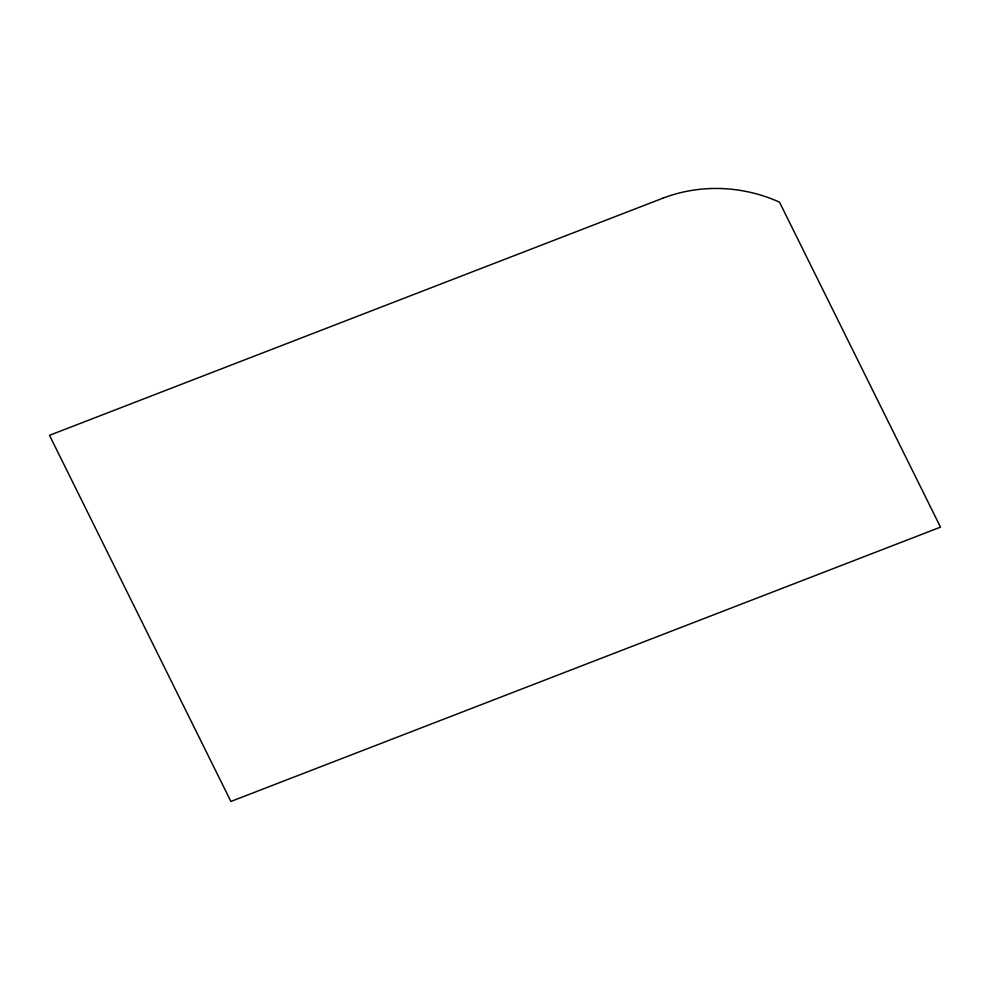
<?xml version="1.0" encoding="UTF-8"?>
<svg xmlns="http://www.w3.org/2000/svg" width="990" height="990" viewBox="0 0 990 990"><rect width="100%" height="100%" fill="white"/><g stroke="black" fill="none" stroke-linecap="round" stroke-linejoin="round"><path stroke-width="1.49" d="M662.632 198.285L49.5 435.315L230.893 801.455L940.5 527.138L779.501 202.17A140.295 127.252 10.9 0 0 662.632 198.285"/></g></svg>
